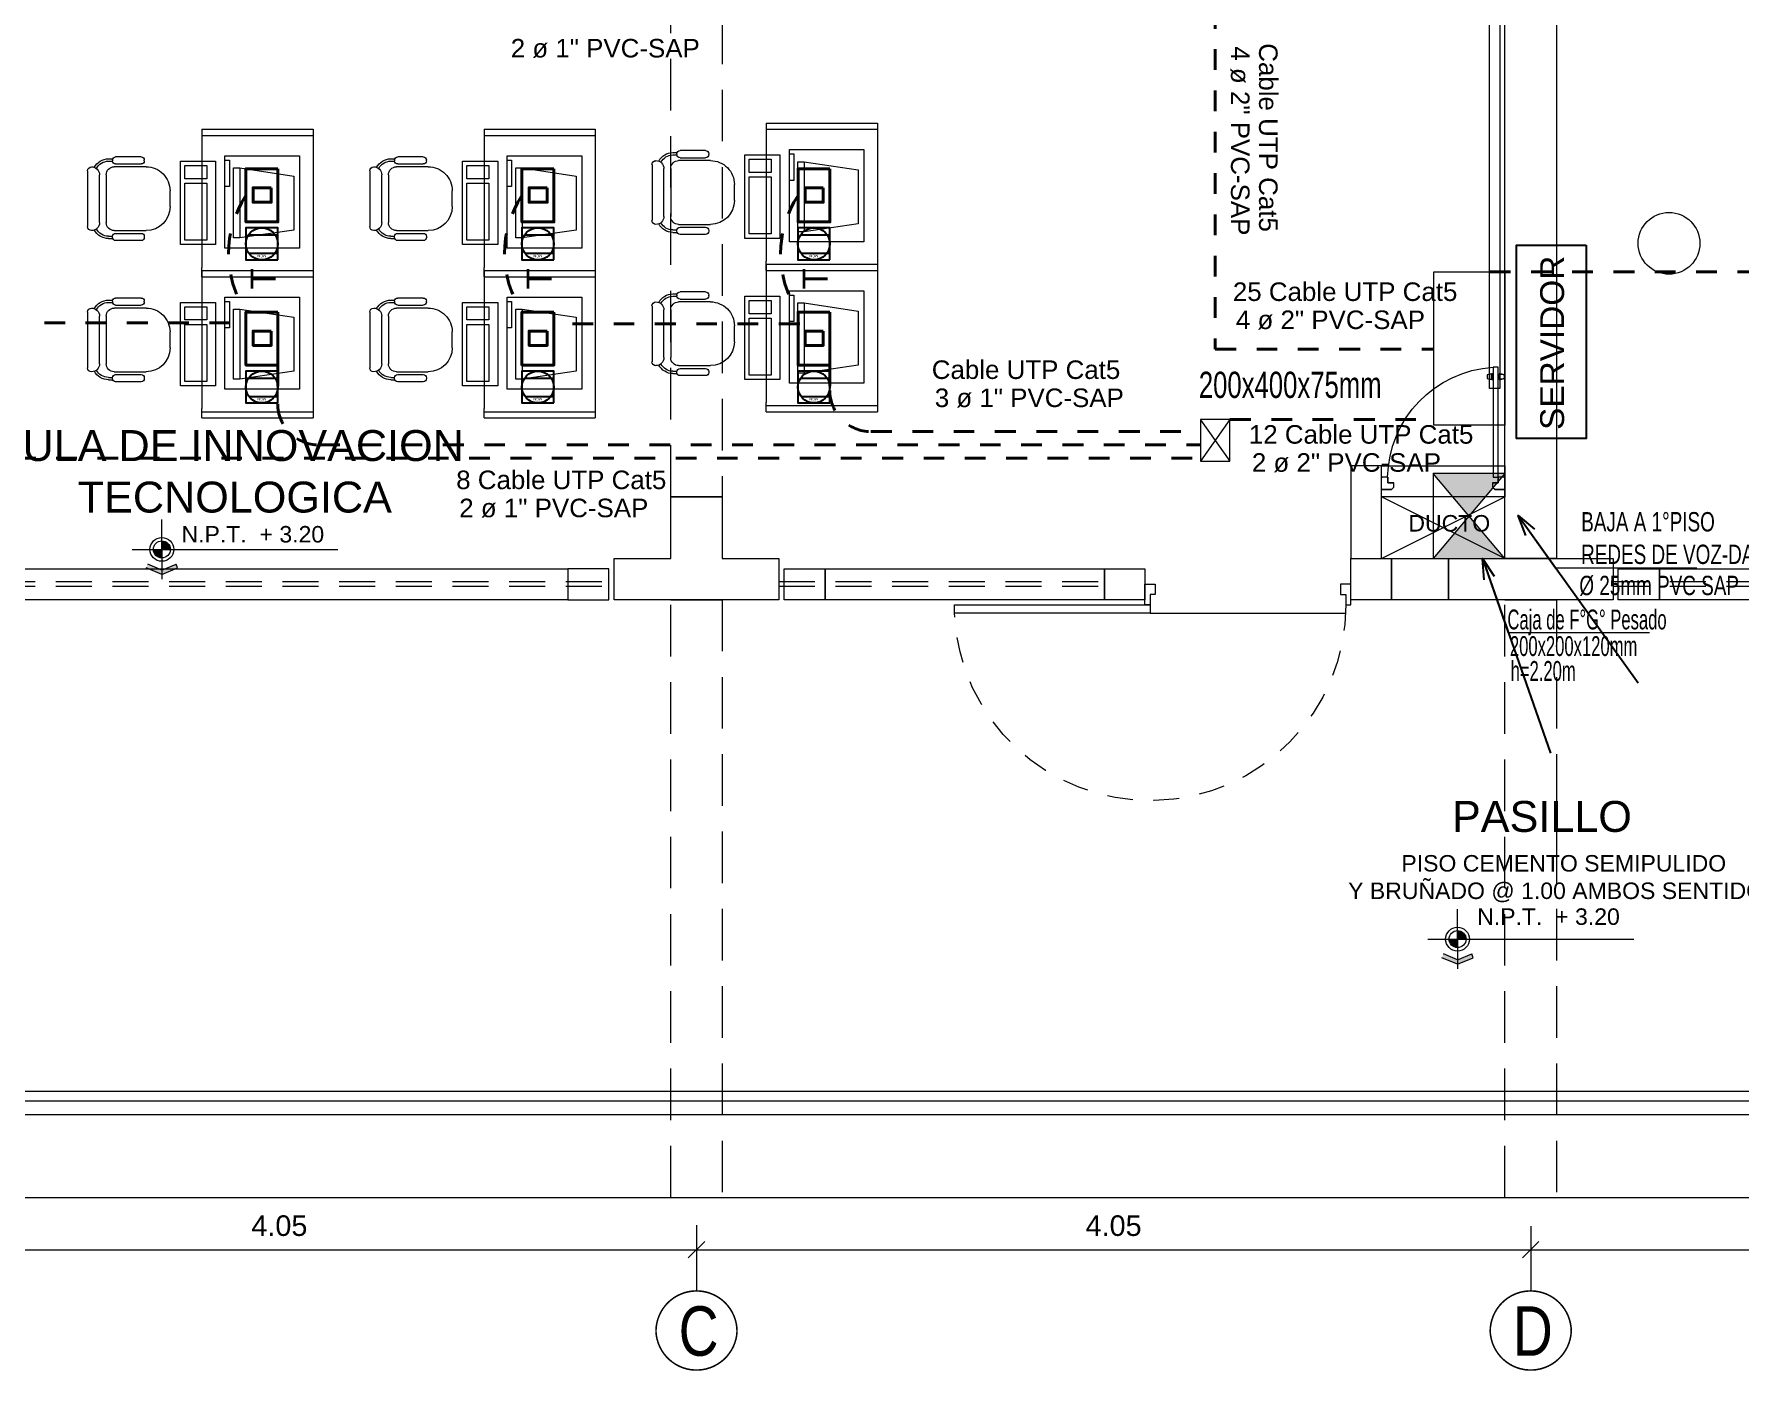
# Model space of a CAD drawing. Header units: millimetres. Extents: x 3354 to 3637, y 1117 to 1358.
# Drawn here: x 3383.69 to 3391.97, y 1253.16 to 1259.65 of the extents above; entities that cross this region are included whole.
import ezdxf

# ---------------------------------------------------------------- set-up
doc = ezdxf.new("R2010")
doc.units = ezdxf.units.MM
for name, pattern in [('ACAD_ISO04W100', [30, 24, -3, 0, -3]), ('DASHED2', [0.375, 0.25, -0.125]), ('DIVIDEX2', [63.5, 25.4, -12.7, 0, -12.7, 0, -12.7]), ('TRAZOS2', [0.225, 0.15, -0.075])]:
    doc.linetypes.add(name, pattern=pattern)
for name, color, linetype, lineweight in [('ACCESORIOS', 4, 'Continuous', 18), ('CASCO', 252, 'Continuous', 9), ('CONDUCTOR', 162, 'Continuous', 40), ('COTAS', 7, 'Continuous', 9), ('RED SEGURIDAD', 153, 'ACAD_ISO04W100', 40), ('TEX-ELEC', 7, 'Continuous', 30)]:
    doc.layers.add(name, color=color, linetype=linetype, lineweight=lineweight)
doc.layers.add('centro de luz', color=90, linetype='Continuous')
doc.layers.add('TOMACORRIENTE', color=240, linetype='Continuous')
doc.layers.add('Efec-muebles', color=7, linetype='Continuous', lineweight=13, true_color=0x85826f)
doc.layers.add('texto', color=7, linetype='Continuous', lineweight=9, true_color=0x000000)
doc.styles.add('1', font='arial.ttf')
doc.styles.add('ARIAL', font='arial.ttf')
doc.styles.add('EJES', font='sansso__.ttf', dxfattribs={"height": 0.2})
doc.styles.add('ROMAN', font='arial.ttf', dxfattribs={"width": 1.2})
doc.styles.get("Standard").update_dxf_attribs({"font": 'arial.ttf'})
doc.styles.add('style1', font='arial.ttf')
doc.styles.add('style2', font='arial.ttf')
doc.dimstyles.new('DETEX50', dxfattribs={"dimtxt": 0.065, "dimasz": 0.05, "dimexe": 0.2, "dimexo": 0.2, "dimgap": 0.03, "dimtad": 1, "dimzin": 4, "dimdsep": 46, "dimtxsty": 'ROMAN', "dimblk1": 'DOT', "dimblk2": 'DOT', "dimsah": 1, "dimcen": 0, "dimse1": 1, "dimse2": 1, "dimclrd": 256, "dimclre": 256, "dimclrt": 256, "dimadec": 0, "dimazin": 0, "dimtfac": 1, "dimtmove": 1, "dimatfit": 3, "dimfxl": 0, "dimtvp": 1, "dimtolj": 1, "dimtzin": 0, "dimarcsym": 0})
doc.dimstyles.new('Esc  1  50', dxfattribs={"dimtxt": 0.1, "dimasz": 0.08, "dimexe": 0.2, "dimexo": 0.15, "dimgap": 0.065, "dimtad": 1, "dimzin": 4, "dimdsep": 46, "dimtxsty": 'Standard', "dimblk": 'OBLIQUE', "dimcen": 0.12, "dimdle": 0.15, "dimadec": 0, "dimazin": 0, "dimtfac": 1, "dimtix": 1, "dimtmove": 0, "dimatfit": 3, "dimldrblk": 'OBLIQUE', "dimfxl": 0, "dimarcsym": 0})

# ---------------------------------------------------------------- blocks, each defined once
blk = doc.blocks.new('RECTANG')
for p, q in [((1, 1), (0, 1)), ((0, 1), (0, 0)), ((1, 0), (1, 1)), ((0, 0), (1, 0))]:
    blk.add_line(p, q)
blk = doc.blocks.new('Silla-3')
at = {"color": 0}
for p, q in [((-0.085, 0.909), (0.085, 0.909)), ((-0.447, 0.601), (-0.447, 0.329)), ((-0.404, 0.635), (-0.413, 0.635)), ((-0.37, 0.329), (-0.37, 0.601)), ((-0.34, 0.314), (-0.34, 0.654)), ((0.34, 0.654), (0.34, 0.314)), ((0.37, 0.329), (0.37, 0.601)), ((0.404, 0.635), (0.413, 0.635)), ((0.447, 0.601), (0.447, 0.329)), ((-0.425, 0.253), (-0.425, 0.298)), ((-0.413, 0.295), (-0.404, 0.295)), ((-0.4, 0.253), (-0.4, 0.296)), ((0.255, 0.229), (-0.255, 0.229)), ((0.4, 0.253), (0.4, 0.296)), ((0.413, 0.295), (0.404, 0.295)), ((0.425, 0.253), (0.425, 0.298)), ((-0.34, 0.072), (-0.34, 0.072)), ((0.297, 0.03), (-0.298, 0.03)), ((-0.255, 0.157), (0.255, 0.157)), ((0.34, 0.072), (0.34, 0.072))]:
    blk.add_line(p, q, dxfattribs=at)
for centre, radius, start, end in [((-0.085, 0.654), 0.255, 90, 180), ((0.085, 0.654), 0.255, 0, 90), ((-0.413, 0.601), 0.034, 90, 180), ((-0.404, 0.601), 0.034, 0, 90), ((0.404, 0.601), 0.034, 90, 180), ((0.413, 0.601), 0.034, 0, 90), ((-0.413, 0.329), 0.034, 180, 270), ((-0.255, 0.253), 0.17, 180, 242.1194), ((-0.404, 0.329), 0.034, 270, 0), ((-0.255, 0.253), 0.145, 180, 242.3805), ((-0.255, 0.314), 0.085, 180, 270), ((0.255, 0.314), 0.085, 270, 0), ((0.255, 0.253), 0.145, 297.6195, 0), ((0.255, 0.253), 0.17, 297.8806, 360), ((0.404, 0.329), 0.034, 180, 270), ((0.413, 0.329), 0.034, 270, 0), ((-0.255, 0.072), 0.085, 90, 180), ((-0.298, 0.072), 0.0425, 180, 270), ((0.255, 0.072), 0.085, 360, 90), ((0.297, 0.072), 0.0425, 270, 360)]:
    blk.add_arc(centre, radius, start, end, dxfattribs=at)
blk = doc.blocks.new('_Oblique')
at = {"color": 0, "linetype": 'ByBlock', "lineweight": -2}
blk.add_line((-0.5, -0.5), (0.5, 0.5), dxfattribs=at)
blk = doc.blocks.new('*D352')
at = {"layer": 'CASCO', "color": 0, "lineweight": -2, "transparency": 16777216}
for p, q in [((3360.3863, 1247.0681), (3360.3863, 1246.7489)), ((3364.4363, 1247.0681), (3364.4363, 1246.7489)), ((3360.2363, 1246.9489), (3364.5863, 1246.9489))]:
    blk.add_line(p, q, dxfattribs=at)
at = {"layer": 'Defpoints', "color": 0, "transparency": 16777216}
for p in [(3360.3863, 1247.2181), (3364.4363, 1247.2181), (3364.4363, 1246.9489)]:
    blk.add_point(p, dxfattribs=at)
at = {"layer": 'CASCO', "color": 0, "lineweight": -2, "transparency": 16777216, "xscale": 0.08, "yscale": 0.08, "zscale": 0.08, "rotation": 180}
blk.add_blockref('_Oblique', (3360.3863, 1246.9489), dxfattribs=at)
at = {"layer": 'CASCO', "color": 0, "lineweight": -2, "transparency": 16777216, "xscale": 0.08, "yscale": 0.08, "zscale": 0.08}
blk.add_blockref('_Oblique', (3364.4363, 1246.9489), dxfattribs=at)
at = {"layer": 'CASCO', "color": 0, "transparency": 16777216, "insert": (3362.4113, 1247.065), "char_height": 0.1, "attachment_point": 5}
blk.add_mtext('4.05', dxfattribs=at)
blk = doc.blocks.new('*D353')
at = {"layer": 'CASCO', "color": 0, "lineweight": -2, "transparency": 16777216}
for p, q in [((3364.4363, 1247.0681), (3364.4363, 1246.7489)), ((3368.4863, 1247.0636), (3368.4863, 1246.7489)), ((3364.2863, 1246.9489), (3368.6363, 1246.9489))]:
    blk.add_line(p, q, dxfattribs=at)
at = {"layer": 'Defpoints', "color": 0, "transparency": 16777216}
for p in [(3364.4363, 1247.2181), (3368.4863, 1247.2136), (3368.4863, 1246.9489)]:
    blk.add_point(p, dxfattribs=at)
at = {"layer": 'CASCO', "color": 0, "lineweight": -2, "transparency": 16777216, "xscale": 0.08, "yscale": 0.08, "zscale": 0.08, "rotation": 180}
blk.add_blockref('_Oblique', (3364.4363, 1246.9489), dxfattribs=at)
at = {"layer": 'CASCO', "color": 0, "lineweight": -2, "transparency": 16777216, "xscale": 0.08, "yscale": 0.08, "zscale": 0.08}
blk.add_blockref('_Oblique', (3368.4863, 1246.9489), dxfattribs=at)
at = {"layer": 'CASCO', "color": 0, "transparency": 16777216, "insert": (3366.4613, 1247.065), "char_height": 0.1, "attachment_point": 5}
blk.add_mtext('4.05', dxfattribs=at)
blk = doc.blocks.new('*D354')
at = {"layer": 'CASCO', "color": 0, "lineweight": -2, "transparency": 16777216}
for p, q in [((3368.4863, 1247.0636), (3368.4863, 1246.7489)), ((3372.5363, 1247.0681), (3372.5363, 1246.7489)), ((3368.3363, 1246.9489), (3372.6863, 1246.9489))]:
    blk.add_line(p, q, dxfattribs=at)
at = {"layer": 'Defpoints', "color": 0, "transparency": 16777216}
for p in [(3368.4863, 1247.2136), (3372.5363, 1247.2181), (3372.5363, 1246.9489)]:
    blk.add_point(p, dxfattribs=at)
at = {"layer": 'CASCO', "color": 0, "lineweight": -2, "transparency": 16777216, "xscale": 0.08, "yscale": 0.08, "zscale": 0.08, "rotation": 180}
blk.add_blockref('_Oblique', (3368.4863, 1246.9489), dxfattribs=at)
at = {"layer": 'CASCO', "color": 0, "lineweight": -2, "transparency": 16777216, "xscale": 0.08, "yscale": 0.08, "zscale": 0.08}
blk.add_blockref('_Oblique', (3372.5363, 1246.9489), dxfattribs=at)
at = {"layer": 'CASCO', "color": 0, "transparency": 16777216, "insert": (3370.5113, 1247.065), "char_height": 0.1, "attachment_point": 5}
blk.add_mtext('4.05', dxfattribs=at)
blk = doc.blocks.new('dtyrdyt')
at = {"layer": 'CASCO'}
h = blk.add_hatch(color=256, dxfattribs=at)
h.paths.add_polyline_path([(850.1257, 424.9391), (850.167, 424.9391, 0.414214), (850.1257, 424.9804)])
h.paths.add_polyline_path([(850.1257, 424.8978), (850.1257, 424.9391), (850.0844, 424.9391, 0.414214)])
blk.add_hatch(color=256, dxfattribs=at).paths.add_polyline_path([(850.1257, 424.839), (850.057, 424.8675), (850.0494, 424.8491), (850.1257, 424.8176), (850.202, 424.8491), (850.1944, 424.8675)])
for p, q in [((850.1257, 424.9391), (850.1257, 425.0839)), ((849.9811, 424.9391), (850.9807, 424.9391)), ((850.1257, 424.9391), (850.1257, 424.7945)), ((850.1257, 424.8176), (850.0494, 424.8491)), ((850.1257, 424.839), (850.057, 424.8675)), ((850.1257, 424.839), (850.1944, 424.8675)), ((850.1257, 424.8176), (850.202, 424.8491)), ((850.202, 424.8491), (850.1944, 424.8675))]:
    blk.add_line(p, q, dxfattribs=at)
for radius in [0.0578, 0.0413]:
    blk.add_circle((850.1257, 424.9391), radius, dxfattribs=at)
blk = doc.blocks.new('cgytutytry')
at = {"layer": 'CASCO'}
for p, q in [((-4.482, 891.175), (-4.487, 891.175)), ((-4.487, 891.175), (-4.487, 891.1)), ((-4.487, 891.1), (-4.487, 891.175)), ((-4.487, 891.175), (-4.482, 891.175)), ((-4.467, 891.08), (-4.487, 891.1)), ((-4.467, 891.08), (-4.487, 891.1)), ((-4.482, 891.18), (-4.482, 891.175)), ((-4.391, 891.18), (-4.482, 891.18)), ((-4.482, 891.175), (-4.482, 891.18)), ((-4.432, 891.08), (-4.467, 891.08)), ((-4.432, 891.08), (-4.467, 891.08)), ((-4.386, 891.126), (-4.432, 891.126)), ((-4.432, 891.126), (-4.432, 891.08)), ((-4.391, 891.18), (-4.391, 891.175)), ((-4.391, 891.18), (-4.391, 891.175)), ((-4.386, 891.175), (-4.391, 891.175)), ((-4.391, 891.175), (-4.386, 891.175)), ((-4.386, 891.175), (-4.386, 891.126)), ((-4.386, 891.175), (-4.386, 891.126)), ((-4.386, 891.085), (-4.386, 891.126)), ((-4.386, 891.126), (-3.497, 891.126)), ((-3.497, 891.085), (-4.386, 891.085)), ((-3.598, 891.132), (-3.598, 891.14)), ((-3.598, 891.14), (-3.594, 891.14)), ((-3.55, 891.132), (-3.598, 891.132)), ((-3.598, 891.075), (-3.598, 891.08)), ((-3.598, 891.08), (-3.55, 891.08)), ((-3.594, 891.075), (-3.598, 891.075)), ((-3.594, 891.155), (-3.589, 891.175)), ((-3.594, 891.14), (-3.594, 891.155)), ((-3.594, 891.057), (-3.594, 891.075)), ((-3.589, 891.037), (-3.594, 891.057)), ((-3.589, 891.175), (-3.559, 891.175)), ((-3.559, 891.175), (-3.554, 891.155)), ((-3.554, 891.057), (-3.559, 891.037)), ((-3.554, 891.155), (-3.554, 891.137)), ((-3.554, 891.137), (-3.55, 891.137)), ((-3.55, 891.075), (-3.554, 891.075)), ((-3.554, 891.075), (-3.554, 891.057)), ((-3.55, 891.137), (-3.55, 891.132)), ((-3.55, 891.08), (-3.55, 891.075)), ((-3.497, 891.126), (-3.497, 891.085)), ((-3.559, 891.037), (-3.589, 891.037)), ((-4.467, 890.281), (-4.487, 890.261)), ((-4.487, 890.261), (-4.467, 890.281)), ((-4.487, 890.261), (-4.487, 890.185)), ((-4.487, 890.185), (-4.487, 890.261)), ((-4.467, 890.281), (-4.433, 890.281)), ((-4.467, 890.281), (-4.433, 890.281)), ((-4.433, 890.281), (-4.433, 890.231)), ((-4.433, 890.231), (-4.386, 890.231)), ((-4.386, 890.231), (-4.386, 890.185)), ((-4.386, 890.231), (-4.386, 890.185)), ((-4.487, 890.185), (-4.482, 890.185)), ((-4.482, 890.185), (-4.487, 890.185)), ((-4.482, 890.185), (-4.482, 890.18)), ((-4.482, 890.18), (-4.482, 890.185)), ((-4.482, 890.18), (-4.391, 890.18)), ((-4.391, 890.185), (-4.386, 890.185)), ((-4.391, 890.185), (-4.391, 890.18)), ((-4.386, 890.185), (-4.391, 890.185)), ((-4.391, 890.185), (-4.391, 890.18))]:
    blk.add_line(p, q, dxfattribs=at)
for points in [[(-4.432, 891.08), (-4.432, 891.126), (-4.386, 891.126)], [(-4.386, 890.231), (-4.433, 890.231), (-4.433, 890.281)]]:
    blk.add_lwpolyline(points, dxfattribs=at)
for points in [[(-3.497, 891.126), (-3.497, 891.085), (-4.386, 891.085), (-4.386, 891.126)], [(-3.55, 891.132), (-3.55, 891.137), (-3.598, 891.137), (-3.598, 891.132)], [(-3.55, 891.08), (-3.55, 891.075), (-3.598, 891.075), (-3.598, 891.08)], [(-3.554, 891.14), (-3.554, 891.155), (-3.559, 891.175), (-3.589, 891.175), (-3.594, 891.155), (-3.594, 891.14)], [(-3.554, 891.071), (-3.554, 891.057), (-3.559, 891.037), (-3.589, 891.037), (-3.594, 891.057), (-3.594, 891.071)]]:
    blk.add_lwpolyline(points, close=True, dxfattribs=at)
blk.add_arc((-4.408, 891.143), 0.913, 271.3362, 356.359, dxfattribs=at)
blk = doc.blocks.new('THT')
for p, q in [((-1.0738, 0.4134), (-1.0138, 0.4134)), ((-1.0738, 0.2934), (-1.0738, 0.4134)), ((-1.0138, 0.4134), (-1.0138, 0.3534)), ((0.1261, 0.4134), (0.0661, 0.4134)), ((0.0661, 0.4134), (0.0661, 0.3534)), ((0.1261, 0.2934), (0.1261, 0.4134)), ((-1.0438, 0.3534), (-1.0438, 0.2934)), ((-1.0138, 0.3534), (-1.0438, 0.3534)), ((0.0661, 0.3534), (0.0961, 0.3534)), ((0.0961, 0.3534), (0.0961, 0.2934)), ((-1.0438, 0.2934), (-1.0738, 0.2934)), ((0.0961, 0.2454), (-1.0438, 0.2454)), ((0.0961, 0.2934), (0.1261, 0.2934)), ((0.0961, 0.2934), (0.0961, 0.2454)), ((1.2361, 0.2934), (0.0961, 0.2934)), ((0.0961, 0.2454), (1.2361, 0.2454)), ((1.2361, 0.2454), (1.2361, 0.2934))]:
    blk.add_line(p, q)
at = {"linetype": 'TRAZOS2'}
blk.add_arc((0.0961, 0.2934), 1.14, 180, 357.58683, dxfattribs=at)
blk = doc.blocks.new('_Dot')
at = {"color": 0, "linetype": 'ByBlock', "lineweight": -2}
blk.add_line((-0.5, 0), (-1, 0), dxfattribs=at)
at = {"color": 0, "linetype": 'ByBlock', "const_width": 0.5}
blk.add_lwpolyline([(-0.25, 0, 1), (0.25, 0, 1)], format="xyb", close=True, dxfattribs=at)
blk = doc.blocks.new('2 PISO')
at = {"layer": 'CASCO', "lineweight": 5}
for p, q in [((3367.7613, 1250.3029), (3368.3613, 1250.6029)), ((3368.3613, 1250.3029), (3367.7613, 1250.6029))]:
    blk.add_line(p, q, dxfattribs=at)
at = {"layer": 'CASCO', "linetype": 'DASHED2', "lineweight": 5}
blk.add_lwpolyline([(3364.3113, 1256.7029), (3364.5613, 1256.7029), (3364.5613, 1250.6029), (3364.3113, 1250.6029)], close=True, dxfattribs=at)
at = {"layer": 'CASCO'}
for points in [[(3368.3363, 1253.6529), (3368.3363, 1251.1279), (3368.2863, 1251.1279), (3368.2863, 1253.6529)], [(3364.0363, 1250.3029), (3364.3113, 1250.3029), (3364.3113, 1250.6029), (3364.5613, 1250.6029), (3364.5613, 1250.3029), (3364.8363, 1250.3029), (3364.8363, 1250.1029), (3364.5613, 1250.1029), (3364.3113, 1250.1029), (3364.0363, 1250.1029)], [(3367.8098, 1250.1029), (3367.6132, 1250.1029), (3367.6132, 1250.3029), (3367.8098, 1250.3029)], [(3363.8113, 1250.1029), (3364.0113, 1250.1029), (3364.0113, 1250.2529), (3363.8113, 1250.2529)], [(3365.0613, 1250.1029), (3364.8613, 1250.1029), (3364.8613, 1250.2529), (3365.0613, 1250.2529)], [(3366.6132, 1250.1029), (3366.4166, 1250.1029), (3366.4166, 1250.2529), (3366.6132, 1250.2529)], [(3369.1113, 1250.1029), (3368.9113, 1250.1029), (3368.9113, 1250.2529), (3369.1113, 1250.2529)]]:
    blk.add_lwpolyline(points, close=True, dxfattribs=at)
at = {"layer": 'CASCO', "ltscale": 2}
for points in [[(3368.6113, 1253.5279), (3368.6113, 1250.3029), (3368.3613, 1250.3029), (3368.3613, 1251.5529), (3368.3613, 1251.5529), (3368.3613, 1251.7029), (3368.3613, 1251.7029), (3368.3613, 1253.5279)], [(3367.8098, 1250.3029), (3368.0863, 1250.3029), (3368.0863, 1250.1029), (3367.8098, 1250.1029)], [(3361.0013, 1250.2529), (3363.8113, 1250.2529), (3363.8113, 1250.1029), (3361.0013, 1250.1029)], [(3365.0613, 1250.2529), (3366.4166, 1250.2529), (3366.4166, 1250.1029), (3365.0613, 1250.1029)], [(3369.1113, 1250.2529), (3370.9397, 1250.2529), (3370.9397, 1250.1029), (3369.1113, 1250.1029)]]:
    blk.add_lwpolyline(points, close=True, dxfattribs=at)
at = {"layer": 'CASCO', "lineweight": 5}
blk.add_lwpolyline([(3367.7613, 1250.7529), (3368.3613, 1250.7529), (3368.3613, 1250.6029), (3367.7613, 1250.6029)], close=True, dxfattribs=at)
at = {"layer": 'CASCO'}
blk.add_lwpolyline([(3368.0863, 1250.1029), (3368.0863, 1250.3029), (3368.8863, 1250.3029), (3368.8863, 1250.1029), (3368.0863, 1250.1029)], dxfattribs=at)
at = {"layer": 'CASCO', "linetype": 'DASHED2', "ltscale": 0.7}
for points in [[(3360.7763, 1250.1915), (3364.0363, 1250.1915)], [(3360.7763, 1250.1682), (3364.0363, 1250.1682)], [(3364.8363, 1250.1915), (3366.4166, 1250.1915)], [(3364.8363, 1250.1682), (3366.4166, 1250.1682)], [(3368.8863, 1250.1915), (3370.9397, 1250.1915)], [(3368.8863, 1250.1682), (3370.9397, 1250.1682)]]:
    blk.add_lwpolyline(points, dxfattribs=at)
at = {"layer": 'CASCO', "linetype": 'DASHED2', "lineweight": 5}
for points in [[(3364.3113, 1247.2029), (3364.3113, 1250.1029), (3364.5613, 1250.1029), (3364.5613, 1247.2029)], [(3368.3613, 1247.2029), (3368.3613, 1250.1029), (3368.6113, 1250.1029), (3368.6113, 1247.2029)]]:
    blk.add_lwpolyline(points, dxfattribs=at)
at = {"layer": 'CASCO', "lineweight": 0}
blk.add_lwpolyline([(3380.5863, 1247.719), (3380.5863, 1247.669), (3356.372, 1247.669), (3356.372, 1247.719)], close=True, dxfattribs=at)
blk.add_lwpolyline([(3380.7613, 1247.6029), (3380.7613, 1247.6029), (3356.2113, 1247.6029), (3356.2113, 1247.6029)], dxfattribs=at)
at = {"layer": 'CASCO', "lineweight": 0, "ltscale": 0.5}
blk.add_lwpolyline([(3356.2113, 1247.2029), (3356.2113, 1247.2029), (3380.7613, 1247.2029), (3380.7613, 1247.2029)], dxfattribs=at)
at = {"layer": 'CASCO', "ltscale": 2, "const_width": 0.0076}
for points in [[(3364.6331, 1246.5521, -0.951688), (3364.2394, 1246.5521, -1)], [(3368.6831, 1246.5521, -0.951688), (3368.2894, 1246.5521, -1)]]:
    blk.add_lwpolyline(points, format="xyb", close=True, dxfattribs=at)
at = {"layer": 'CASCO', "lineweight": 13, "xscale": -0.5999999999998181, "yscale": 0.5999999999998181, "zscale": 0.5999999999998181, "rotation": 270}
blk.add_blockref('cgytutytry', (2833.6532, 1253.3299), dxfattribs=at)
at = {"layer": 'CASCO'}
for p in [(2511.7151, 825.4084), (2518.0054, 823.5169)]:
    blk.add_blockref('dtyrdyt', p, dxfattribs=at)
at = {"layer": 'CASCO', "xscale": -0.833352957778536, "yscale": 0.8333529582442725, "zscale": 0.8333529577915336}
blk.add_blockref('THT', (3366.7183, 1249.8334), dxfattribs=at)
at = {"layer": 'CASCO', "style": '1'}
for p in [(3361.9361, 1250.3809), (3368.2263, 1248.5254)]:
    blk.add_text('N.P.T.  + 3.20', height=0.08, dxfattribs=at).set_placement(p)
at = {"layer": 'CASCO', "style": 'style1', "width": 0.8}
for s, p in [('C', (3364.3496, 1246.4343)), ('D', (3368.3996, 1246.4343))]:
    blk.add_text(s, height=0.24, dxfattribs=at).set_placement(p)
at = {"layer": 'CASCO', "insert": (3362.1657, 1250.7253), "char_height": 0.15, "attachment_point": 5, "style": 'style2'}
blk.add_mtext('\\A1;AULA DE INNOVACION\\P TECNOLOGICA', dxfattribs=at)
at = {"layer": 'CASCO'}
for s, insert, char_height, width, attachment_point, style in [('\\A1;DUCTO', (3368.091, 1250.433), 0.07998, 2.09636, 8, '1'), ('\\A1;PASILLO', (3368.5407, 1249.0505), 0.15, 4.616591, 5, 'style2')]:
    blk.add_mtext(s, dxfattribs=dict(at, insert=insert, char_height=char_height, width=width, attachment_point=attachment_point, style=style))
at = {"layer": 'CASCO', "lineweight": 5, "insert": (3368.6467, 1248.6347), "char_height": 0.079978, "width": 2.09636, "attachment_point": 8, "style": '1'}
blk.add_mtext('PISO CEMENTO SEMIPULIDO \\PY BRUÑADO @ 1.00 AMBOS SENTIDOS', dxfattribs=at)
at = {"layer": 'CASCO'}
for base, p1, p2, picture, middle in [((3364.4363, 1246.9489), (3360.3863, 1247.2181), (3364.4363, 1247.2181), '*D352', (3362.4113, 1247.065)), ((3368.4863, 1246.9489), (3364.4363, 1247.2181), (3368.4863, 1247.2136), '*D353', (3366.4613, 1247.065)), ((3372.5363, 1246.9489), (3368.4863, 1247.2136), (3372.5363, 1247.2181), '*D354', (3370.5113, 1247.065))]:
    dim = blk.add_linear_dim(base=base, p1=p1, p2=p2, dimstyle='Esc  1  50', dxfattribs=at)
    dim.commit()
    dim.dimension.update_dxf_attribs({"geometry": picture, "text_midpoint": middle})

msp = doc.modelspace()

# ---------------------------------------------------------------- hatches: boundary and pattern name
at = {"layer": 'ACCESORIOS', "linetype": 'Continuous', "lineweight": 20, "ltscale": 0.1}
h = msp.add_hatch(color=4, dxfattribs=at)
h.dxf.hatch_style = 1
h.paths.add_polyline_path([(3390.6566, 1257.3085), (3390.482, 1257.1022), (3390.8313, 1257.1023)])
h.paths.add_polyline_path([(3390.482, 1257.5145), (3390.6566, 1257.3085), (3390.8311, 1257.5148)])

# ---------------------------------------------------------------- linework, layer by layer
at = {"color": 3, "linetype": 'Continuous', "lineweight": 25, "ltscale": 0.1}
msp.add_lwpolyline([(3391.2251, 1258.6224), (3391.2251, 1257.6848), (3390.8869, 1257.6848), (3390.8869, 1258.6224)], close=True, dxfattribs=at)
at = {"layer": 'ACCESORIOS'}
for p, q in [((3389.496, 1257.7772), (3389.3531, 1257.5744)), ((3389.3531, 1257.7754), (3389.496, 1257.5744))]:
    msp.add_line(p, q, dxfattribs=at)
at = {"layer": 'ACCESORIOS', "color": 4, "linetype": 'Continuous', "lineweight": 20, "ltscale": 0.1}
for p, q in [((3390.8313, 1257.1023), (3390.4819, 1257.5147)), ((3390.8311, 1257.5148), (3390.482, 1257.1022)), ((3390.8313, 1257.1023), (3390.482, 1257.5145))]:
    msp.add_line(p, q, dxfattribs=at)
at = {"layer": 'ACCESORIOS'}
for points in [[(3390.8313, 1258.4933), (3390.8313, 1257.7503), (3390.4851, 1257.7503), (3390.4851, 1258.4933)], [(3389.3531, 1257.7771), (3389.3531, 1257.5744), (3389.496, 1257.5744), (3389.496, 1257.7771)]]:
    msp.add_lwpolyline(points, close=True, dxfattribs=at)
at = {"layer": 'ACCESORIOS', "color": 4, "linetype": 'Continuous', "lineweight": 20, "ltscale": 0.1}
msp.add_lwpolyline([(3390.482, 1257.1022), (3390.8313, 1257.1023), (3390.8311, 1257.5148), (3390.4819, 1257.5147)], close=True, dxfattribs=at)
at = {"layer": 'CASCO'}
msp.add_lwpolyline([(3390.2313, 1257.5523), (3390.0832, 1257.5523), (3390.0832, 1257.1023), (3390.2313, 1257.1023)], close=True, dxfattribs=at)
at = {"layer": 'CONDUCTOR'}
for points in [[(3384.8738, 1258.9938), (3384.7191, 1258.9938), (3384.7191, 1258.7363), (3384.8738, 1258.7363)], [(3386.2138, 1258.9938), (3386.0591, 1258.9938), (3386.0591, 1258.7363), (3386.2138, 1258.7363)], [(3387.5538, 1258.9938), (3387.3991, 1258.9938), (3387.3991, 1258.7363), (3387.5538, 1258.7363)], [(3384.8416, 1258.9015), (3384.7538, 1258.9015), (3384.7538, 1258.8314), (3384.8416, 1258.8314)], [(3386.1816, 1258.9015), (3386.0938, 1258.9015), (3386.0938, 1258.8314), (3386.1816, 1258.8314)], [(3387.5216, 1258.9015), (3387.4338, 1258.9015), (3387.4338, 1258.8314), (3387.5216, 1258.8314)], [(3384.8738, 1258.2988), (3384.7191, 1258.2988), (3384.7191, 1258.0413), (3384.8738, 1258.0413)], [(3386.2138, 1258.2988), (3386.0591, 1258.2988), (3386.0591, 1258.0413), (3386.2138, 1258.0413)], [(3387.5538, 1258.2988), (3387.3991, 1258.2988), (3387.3991, 1258.0413), (3387.5538, 1258.0413)], [(3384.8416, 1258.2066), (3384.7538, 1258.2066), (3384.7538, 1258.1364), (3384.8416, 1258.1364)], [(3386.1816, 1258.2066), (3386.0938, 1258.2066), (3386.0938, 1258.1364), (3386.1816, 1258.1364)], [(3387.5216, 1258.2066), (3387.4338, 1258.2066), (3387.4338, 1258.1364), (3387.5216, 1258.1364)]]:
    msp.add_lwpolyline(points, close=True, dxfattribs=at)
at = {"layer": 'COTAS', "ltscale": 0.015}
for p, q in [((3391.0771, 1257.0577, -2169.5602), (3391.7627, 1257.0577, -1260.816)), ((3390.8475, 1256.7434, -2169.5602), (3391.533, 1256.7434, -1260.816))]:
    msp.add_line(p, q, dxfattribs=at)
at = {"layer": 'Efec-muebles'}
for p, q in [((3384.5048, 1259.1858), (3385.0448, 1259.1858)), ((3384.5048, 1259.1858), (3384.5048, 1258.5153)), ((3384.5048, 1259.1558), (3385.0448, 1259.1558)), ((3385.0448, 1259.1858), (3385.0448, 1258.4703)), ((3385.8748, 1259.1858), (3386.4148, 1259.1858)), ((3385.8748, 1259.1858), (3385.8748, 1258.5153)), ((3385.8748, 1259.1558), (3386.4148, 1259.1558)), ((3386.4148, 1259.1858), (3386.4148, 1258.4703)), ((3387.2448, 1259.2158), (3387.7848, 1259.2158)), ((3387.2448, 1259.2158), (3387.2448, 1258.5453)), ((3387.2448, 1259.1858), (3387.7848, 1259.1858)), ((3387.7848, 1259.2158), (3387.7848, 1258.5003)), ((3384.617, 1259.0357), (3384.6383, 1259.0357)), ((3384.6383, 1259.0357), (3384.6383, 1258.9078)), ((3384.659, 1258.9982), (3384.6892, 1258.9982)), ((3384.659, 1258.658), (3384.659, 1258.9982)), ((3384.6892, 1258.9982), (3384.6892, 1258.658)), ((3384.6892, 1258.9982), (3384.9517, 1258.9586)), ((3385.987, 1259.0357), (3386.0083, 1259.0357)), ((3386.0083, 1259.0357), (3386.0083, 1258.9078)), ((3386.029, 1258.9982), (3386.0592, 1258.9982)), ((3386.029, 1258.658), (3386.029, 1258.9982)), ((3386.0592, 1258.9982), (3386.0592, 1258.658)), ((3386.0592, 1258.9982), (3386.3217, 1258.9586)), ((3387.357, 1259.0657), (3387.3783, 1259.0657)), ((3387.3783, 1259.0657), (3387.3783, 1258.9378)), ((3387.399, 1259.0282), (3387.4292, 1259.0282)), ((3387.399, 1258.688), (3387.399, 1259.0282)), ((3387.4292, 1259.0282), (3387.4292, 1258.688)), ((3387.4292, 1259.0282), (3387.6917, 1258.9886)), ((3387.6917, 1258.9886), (3387.6917, 1258.7264)), ((3384.6383, 1258.9078), (3384.617, 1258.9078)), ((3384.9517, 1258.9586), (3384.9517, 1258.6964)), ((3386.0083, 1258.9078), (3385.987, 1258.9078)), ((3386.3217, 1258.9586), (3386.3217, 1258.6964)), ((3387.3783, 1258.9378), (3387.357, 1258.9378)), ((3384.6892, 1258.658), (3384.659, 1258.658)), ((3384.9517, 1258.6964), (3384.6892, 1258.658)), ((3386.0592, 1258.658), (3386.029, 1258.658)), ((3386.3217, 1258.6964), (3386.0592, 1258.658)), ((3387.4292, 1258.688), (3387.399, 1258.688)), ((3387.6917, 1258.7264), (3387.4292, 1258.688)), ((3384.5048, 1258.4703), (3384.5048, 1258.5153)), ((3384.5048, 1258.5003), (3385.0448, 1258.5003)), ((3384.5048, 1258.5003), (3384.5048, 1257.8299)), ((3384.5048, 1258.5003), (3385.0448, 1258.5003)), ((3385.0448, 1258.5003), (3385.0448, 1257.7849)), ((3385.8748, 1258.4703), (3385.8748, 1258.5153)), ((3385.8748, 1258.5003), (3386.4148, 1258.5003)), ((3385.8748, 1258.5003), (3385.8748, 1257.8299)), ((3385.8748, 1258.5003), (3386.4148, 1258.5003)), ((3386.4148, 1258.5003), (3386.4148, 1257.7849)), ((3387.2448, 1258.5003), (3387.2448, 1258.5453)), ((3387.2448, 1258.5303), (3387.7848, 1258.5303)), ((3387.2448, 1258.5303), (3387.2448, 1257.8599)), ((3387.2448, 1258.5303), (3387.7848, 1258.5303)), ((3387.2448, 1258.5003), (3387.7848, 1258.5003)), ((3387.2448, 1258.5003), (3387.7848, 1258.5003)), ((3387.7848, 1258.5303), (3387.7848, 1257.8149)), ((3384.5048, 1258.4703), (3385.0448, 1258.4703)), ((3384.5048, 1258.4703), (3385.0448, 1258.4703)), ((3385.8748, 1258.4703), (3386.4148, 1258.4703)), ((3385.8748, 1258.4703), (3386.4148, 1258.4703)), ((3384.617, 1258.3503), (3384.6383, 1258.3503)), ((3384.6383, 1258.3503), (3384.6383, 1258.2224)), ((3385.987, 1258.3503), (3386.0083, 1258.3503)), ((3386.0083, 1258.3503), (3386.0083, 1258.2224)), ((3387.357, 1258.3803), (3387.3783, 1258.3803)), ((3387.3783, 1258.3803), (3387.3783, 1258.2524)), ((3387.399, 1258.3427), (3387.4292, 1258.3427)), ((3387.399, 1258.0025), (3387.399, 1258.3427)), ((3387.4292, 1258.3427), (3387.4292, 1258.0025)), ((3387.4292, 1258.3427), (3387.6917, 1258.3031)), ((3384.659, 1258.3127), (3384.6892, 1258.3127)), ((3384.659, 1257.9725), (3384.659, 1258.3127)), ((3384.6892, 1258.3127), (3384.6892, 1257.9725)), ((3384.6892, 1258.3127), (3384.9517, 1258.2731)), ((3384.9517, 1258.2731), (3384.9517, 1258.011)), ((3386.029, 1258.3127), (3386.0592, 1258.3127)), ((3386.029, 1257.9725), (3386.029, 1258.3127)), ((3386.0592, 1258.3127), (3386.0592, 1257.9725)), ((3386.0592, 1258.3127), (3386.3217, 1258.2731)), ((3386.3217, 1258.2731), (3386.3217, 1258.011)), ((3387.3783, 1258.2524), (3387.357, 1258.2524)), ((3387.6917, 1258.3031), (3387.6917, 1258.041)), ((3384.6383, 1258.2224), (3384.617, 1258.2224)), ((3386.0083, 1258.2224), (3385.987, 1258.2224)), ((3384.9517, 1258.011), (3384.6892, 1257.9725)), ((3386.3217, 1258.011), (3386.0592, 1257.9725)), ((3387.4292, 1258.0025), (3387.399, 1258.0025)), ((3387.6917, 1258.041), (3387.4292, 1258.0025)), ((3384.6892, 1257.9725), (3384.659, 1257.9725)), ((3386.0592, 1257.9725), (3386.029, 1257.9725)), ((3384.5048, 1257.7849), (3384.5048, 1257.8299)), ((3385.8748, 1257.7849), (3385.8748, 1257.8299)), ((3387.2448, 1257.8149), (3387.2448, 1257.8599)), ((3387.2448, 1257.8449), (3387.7848, 1257.8449)), ((3384.5048, 1257.8149), (3385.0448, 1257.8149)), ((3384.5048, 1257.7849), (3385.0448, 1257.7849)), ((3385.8748, 1257.8149), (3386.4148, 1257.8149)), ((3385.8748, 1257.7849), (3386.4148, 1257.7849)), ((3387.2448, 1257.8149), (3387.7848, 1257.8149))]:
    msp.add_line(p, q, dxfattribs=at)
at = {"layer": 'Efec-muebles', "lineweight": 5}
msp.add_circle((3391.6278, 1258.632), 0.15, dxfattribs=at)
msp.add_circle((3391.6278, 1258.632), 0.15, dxfattribs=at)
at = {"layer": 'RED SEGURIDAD', "linetype": 'DIVIDEX2', "ltscale": 0.004}
for points in [[(3390.7563, 1258.4933), (3401.8466, 1258.4933, 0.414214), (3401.9966, 1258.6433), (3401.9966, 1261.2403)], [(3382.1933, 1258.0413), (3382.1933, 1257.7889, 0.414214), (3382.3933, 1257.5889), (3389.3531, 1257.5889)], [(3384.8733, 1258.0413), (3384.8733, 1257.8537, 0.414214), (3385.0733, 1257.6537), (3389.3531, 1257.6537)], [(3387.5533, 1258.0413), (3387.5533, 1257.9185, 0.414214), (3387.7533, 1257.7185), (3389.3531, 1257.7185)]]:
    msp.add_lwpolyline(points, format="xyb", dxfattribs=at)
for points in [[(3389.4245, 1259.7754), (3389.4245, 1258.119), (3390.4851, 1258.119)], [(3383.539, 1258.246), (3384.7243, 1258.246)], [(3387.4074, 1258.241), (3386.2138, 1258.241)], [(3389.496, 1257.7771), (3390.4851, 1257.7771)]]:
    msp.add_lwpolyline(points, dxfattribs=at)
for centre in [(3385.1506, 1258.5819), (3386.4906, 1258.5819), (3387.8306, 1258.5819)]:
    msp.add_arc(centre, 0.5161, 146.7315, 213.2685, dxfattribs=at)
at = {"layer": 'TOMACORRIENTE'}
for p, q in [((3384.7318, 1258.6731), (3384.8733, 1258.6731)), ((3386.0718, 1258.6731), (3386.2133, 1258.6731)), ((3387.4118, 1258.6731), (3387.5533, 1258.6731)), ((3384.7339, 1258.584), (3384.8733, 1258.584)), ((3386.0739, 1258.584), (3386.2133, 1258.584)), ((3387.4139, 1258.584), (3387.5533, 1258.584)), ((3384.7318, 1257.9781), (3384.8733, 1257.9781)), ((3386.0718, 1257.9781), (3386.2133, 1257.9781)), ((3387.4118, 1257.9781), (3387.5533, 1257.9781)), ((3384.7339, 1257.8891), (3384.8733, 1257.8891)), ((3386.0739, 1257.8891), (3386.2133, 1257.8891)), ((3387.4139, 1257.8891), (3387.5533, 1257.8891))]:
    msp.add_line(p, q, dxfattribs=at)
at = {"layer": 'TOMACORRIENTE', "ltscale": 0.05}
for points in [[(3384.8733, 1258.5524), (3384.8733, 1258.7068), (3384.7189, 1258.7068), (3384.7189, 1258.5524)], [(3386.2133, 1258.5524), (3386.2133, 1258.7068), (3386.0589, 1258.7068), (3386.0589, 1258.5524)], [(3387.5533, 1258.5524), (3387.5533, 1258.7068), (3387.3989, 1258.7068), (3387.3989, 1258.5524)], [(3384.8733, 1257.8575), (3384.8733, 1258.0118), (3384.7189, 1258.0118), (3384.7189, 1257.8575)], [(3386.2133, 1257.8575), (3386.2133, 1258.0118), (3386.0589, 1258.0118), (3386.0589, 1257.8575)], [(3387.5533, 1257.8575), (3387.5533, 1258.0118), (3387.3989, 1258.0118), (3387.3989, 1257.8575)]]:
    msp.add_lwpolyline(points, close=True, dxfattribs=at)
at = {"layer": 'TOMACORRIENTE', "color": 3}
for centre in [(3384.7961, 1258.6296), (3386.1361, 1258.6296), (3387.4761, 1258.6296), (3384.7961, 1257.9346), (3386.1361, 1257.9346), (3387.4761, 1257.9346)]:
    msp.add_circle(centre, 0.0772, dxfattribs=at)

# ---------------------------------------------------------------- block references
at = {"layer": 'CASCO'}
msp.add_blockref('2 PISO', (22.47, 6.7994), dxfattribs=at)
at = {"layer": 'Efec-muebles'}
for name, p, xscale, yscale, zscale, rotation in [('Silla-3', (3386.6767, 1258.8788), -0.4549380517778445, 0.4549380517778445, 0.4549380517777878, 270.0000000000001), ('RECTANG', (3387.357, 1258.6394), -0.4476315789474938, 0.3623684210524516, 0.4476315789473982, 270.0000000023865), ('Silla-3', (3383.9367, 1258.8488), -0.4549380517778445, 0.4549380517778445, 0.4549380517777878, 270.0000000000001), ('RECTANG', (3384.4005, 1258.6261), -0.4049999999990632, 0.1705263157894024, 0.4050000000000269, 270.0000000023804), ('RECTANG', (3384.4218, 1258.9458), -0.06394736842003113, 0.1065789473682344, 0.06394736842105689, 270.0000000024448), ('RECTANG', (3384.617, 1258.6094), -0.4476315789474938, 0.3623684210524516, 0.4476315789473982, 270.0000000023865), ('Silla-3', (3385.3067, 1258.8488), -0.4549380517778445, 0.4549380517778445, 0.4549380517777878, 270.0000000000001), ('RECTANG', (3385.7705, 1258.6261), -0.4049999999990632, 0.1705263157894024, 0.4050000000000269, 270.0000000023804), ('RECTANG', (3385.7918, 1258.9458), -0.06394736842003113, 0.1065789473682344, 0.06394736842105689, 270.0000000024448), ('RECTANG', (3385.987, 1258.6094), -0.4476315789474938, 0.3623684210524516, 0.4476315789473982, 270.0000000023865), ('RECTANG', (3387.1405, 1258.6561), -0.4049999999990632, 0.1705263157894024, 0.4050000000000269, 270.0000000023804), ('RECTANG', (3387.1618, 1258.9758), -0.06394736842003113, 0.1065789473682344, 0.06394736842105689, 270.0000000024448), ('RECTANG', (3384.4218, 1258.6474), -0.2771052631587736, 0.1065789473682344, 0.2771052631579132, 270.0000000023507), ('RECTANG', (3385.7918, 1258.6474), -0.2771052631587736, 0.1065789473682344, 0.2771052631579132, 270.0000000023507), ('RECTANG', (3387.1618, 1258.6774), -0.2771052631587736, 0.1065789473682344, 0.2771052631579132, 270.0000000023507), ('Silla-3', (3383.9367, 1258.1633), -0.4549380517778445, 0.4549380517778445, 0.4549380517777878, 270.0000000000001), ('RECTANG', (3384.4005, 1257.9406), -0.4049999999990632, 0.1705263157894024, 0.4050000000000269, 270.0000000023804), ('RECTANG', (3384.617, 1257.9239), -0.4476315789474938, 0.3623684210524516, 0.4476315789473982, 270.0000000023865), ('Silla-3', (3385.3067, 1258.1633), -0.4549380517778445, 0.4549380517778445, 0.4549380517777878, 270.0000000000001), ('RECTANG', (3385.7705, 1257.9406), -0.4049999999990632, 0.1705263157894024, 0.4050000000000269, 270.0000000023804), ('RECTANG', (3385.987, 1257.9239), -0.4476315789474938, 0.3623684210524516, 0.4476315789473982, 270.0000000023865), ('Silla-3', (3386.6767, 1258.1933), -0.4549380517778445, 0.4549380517778445, 0.4549380517777878, 270.0000000000001), ('RECTANG', (3387.1405, 1257.9706), -0.4049999999990632, 0.1705263157894024, 0.4050000000000269, 270.0000000023804), ('RECTANG', (3387.1618, 1258.2903), -0.06394736842003113, 0.1065789473682344, 0.06394736842105689, 270.0000000024448), ('RECTANG', (3387.357, 1257.9539), -0.4476315789474938, 0.3623684210524516, 0.4476315789473982, 270.0000000023865), ('RECTANG', (3384.4218, 1258.2603), -0.06394736842003113, 0.1065789473682344, 0.06394736842105689, 270.0000000024448), ('RECTANG', (3385.7918, 1258.2603), -0.06394736842003113, 0.1065789473682344, 0.06394736842105689, 270.0000000024448), ('RECTANG', (3387.1618, 1257.9919), -0.2771052631587736, 0.1065789473682344, 0.2771052631579132, 270.0000000023507), ('RECTANG', (3384.4218, 1257.9619), -0.2771052631587736, 0.1065789473682344, 0.2771052631579132, 270.0000000023507), ('RECTANG', (3385.7918, 1257.9619), -0.2771052631587736, 0.1065789473682344, 0.2771052631579132, 270.0000000023507)]:
    msp.add_blockref(name, p, dxfattribs=dict(at, xscale=xscale, yscale=yscale, zscale=zscale, rotation=rotation))

# ---------------------------------------------------------------- texts
at = {"color": 3, "linetype": 'Continuous', "lineweight": 25, "ltscale": 0.1, "style": 'EJES'}
msp.add_text('SERVIDOR', height=0.11587, rotation=90, dxfattribs=at).set_placement((3391.1181, 1257.7268))
at = {"width": 0.7}
for s, p in [('BAJA A 1°PISO', (3391.2014, 1257.234)), ('REDES DE VOZ-DATA', (3391.2009, 1257.076)), ('Ø 25mm PVC SAP', (3391.1923, 1256.9249))]:
    msp.add_text(s, height=0.093857, rotation=360, dxfattribs=at).set_placement(p)
at = {"style": 'ARIAL', "width": 0.6}
for s, height, p in [('Caja de F°G° Pesado', 0.096228, (3390.8433, 1256.7586, -557.8916)), ('200x200x120mm', 0.096228, (3390.8552, 1256.6295, -557.8916)), ('h=2.20m', 0.09623, (3390.8586, 1256.5089, -557.8916))]:
    msp.add_text(s, height=height, dxfattribs=at).set_placement(p)
at = {"layer": 'centro de luz', "color": 0, "char_height": 0.0128, "width": 0.423658, "attachment_point": 3, "rotation": 180}
for insert in [(3384.7738, 1258.5643), (3386.1138, 1258.5643), (3387.4538, 1258.5643), (3384.7738, 1257.8694), (3386.1138, 1257.8694), (3387.4538, 1257.8694)]:
    msp.add_mtext('{\\C254;MCM}', dxfattribs=dict(at, insert=insert))
at = {"layer": 'TEX-ELEC', "linetype": 'ByBlock', "char_height": 0.09, "attachment_point": 1}
for s, insert, width in [('2 ø 1" PVC-SAP', (3386.0045, 1259.6241), 1.557193), ('25 Cable UTP Cat5', (3389.5102, 1258.4424), 1.125847), ('4 ø 2" PVC-SAP', (3389.525, 1258.3061), 1.557193), ('Cable UTP Cat5', (3388.0485, 1258.0639), 0.961896), ('3 ø 1" PVC-SAP', (3388.0632, 1257.9275), 1.557193), ('12 Cable UTP Cat5', (3389.5878, 1257.7499), 1.309321), ('2 ø 2" PVC-SAP', (3389.6026, 1257.6136), 1.557193), ('8 Cable UTP Cat5', (3385.7397, 1257.5293), 1.097557), ('2 ø 1" PVC-SAP', (3385.7545, 1257.3929), 1.557193)]:
    msp.add_mtext(s, dxfattribs=dict(at, insert=insert, width=width))
at = {"layer": 'TEX-ELEC', "linetype": 'ByBlock', "char_height": 0.09, "attachment_point": 1, "rotation": 270}
for s, insert, width in [('4 ø 2" PVC-SAP', (3389.591, 1259.5883), 1.557193), ('Cable UTP Cat5', (3389.7273, 1259.6031), 0.961896)]:
    msp.add_mtext(s, dxfattribs=dict(at, insert=insert, width=width))
at = {"layer": 'texto', "insert": (3389.7886, 1257.9445), "char_height": 0.1275, "width": 0.958096, "attachment_point": 5, "style": 'style2'}
msp.add_mtext('\\A1;{\\W0.7;200x400x75mm}', dxfattribs=at)
at = {"layer": 'TOMACORRIENTE', "char_height": 0.121368, "width": 0.048729, "attachment_point": 7, "rotation": 90}
for insert in [(3384.8631, 1258.408), (3386.2031, 1258.408), (3387.5431, 1258.408)]:
    msp.add_mtext('{\\fArial|b0|i0|c0|p34;T}', dxfattribs=dict(at, insert=insert))

# ---------------------------------------------------------------- leaders
at = {"layer": 'COTAS', "ltscale": 0.015}
for points in [[(3390.8947, 1257.3113), (3391.0771, 1257.0577)], [(3390.7222, 1257.1023), (3390.8475, 1256.7434)]]:
    msp.add_leader(points, dimstyle='DETEX50', override={"dimasz": 0.1, "dimtad": 0, "dimldrblk": 'Open30'}, dxfattribs=at)

doc.saveas('drawing.dxf')
